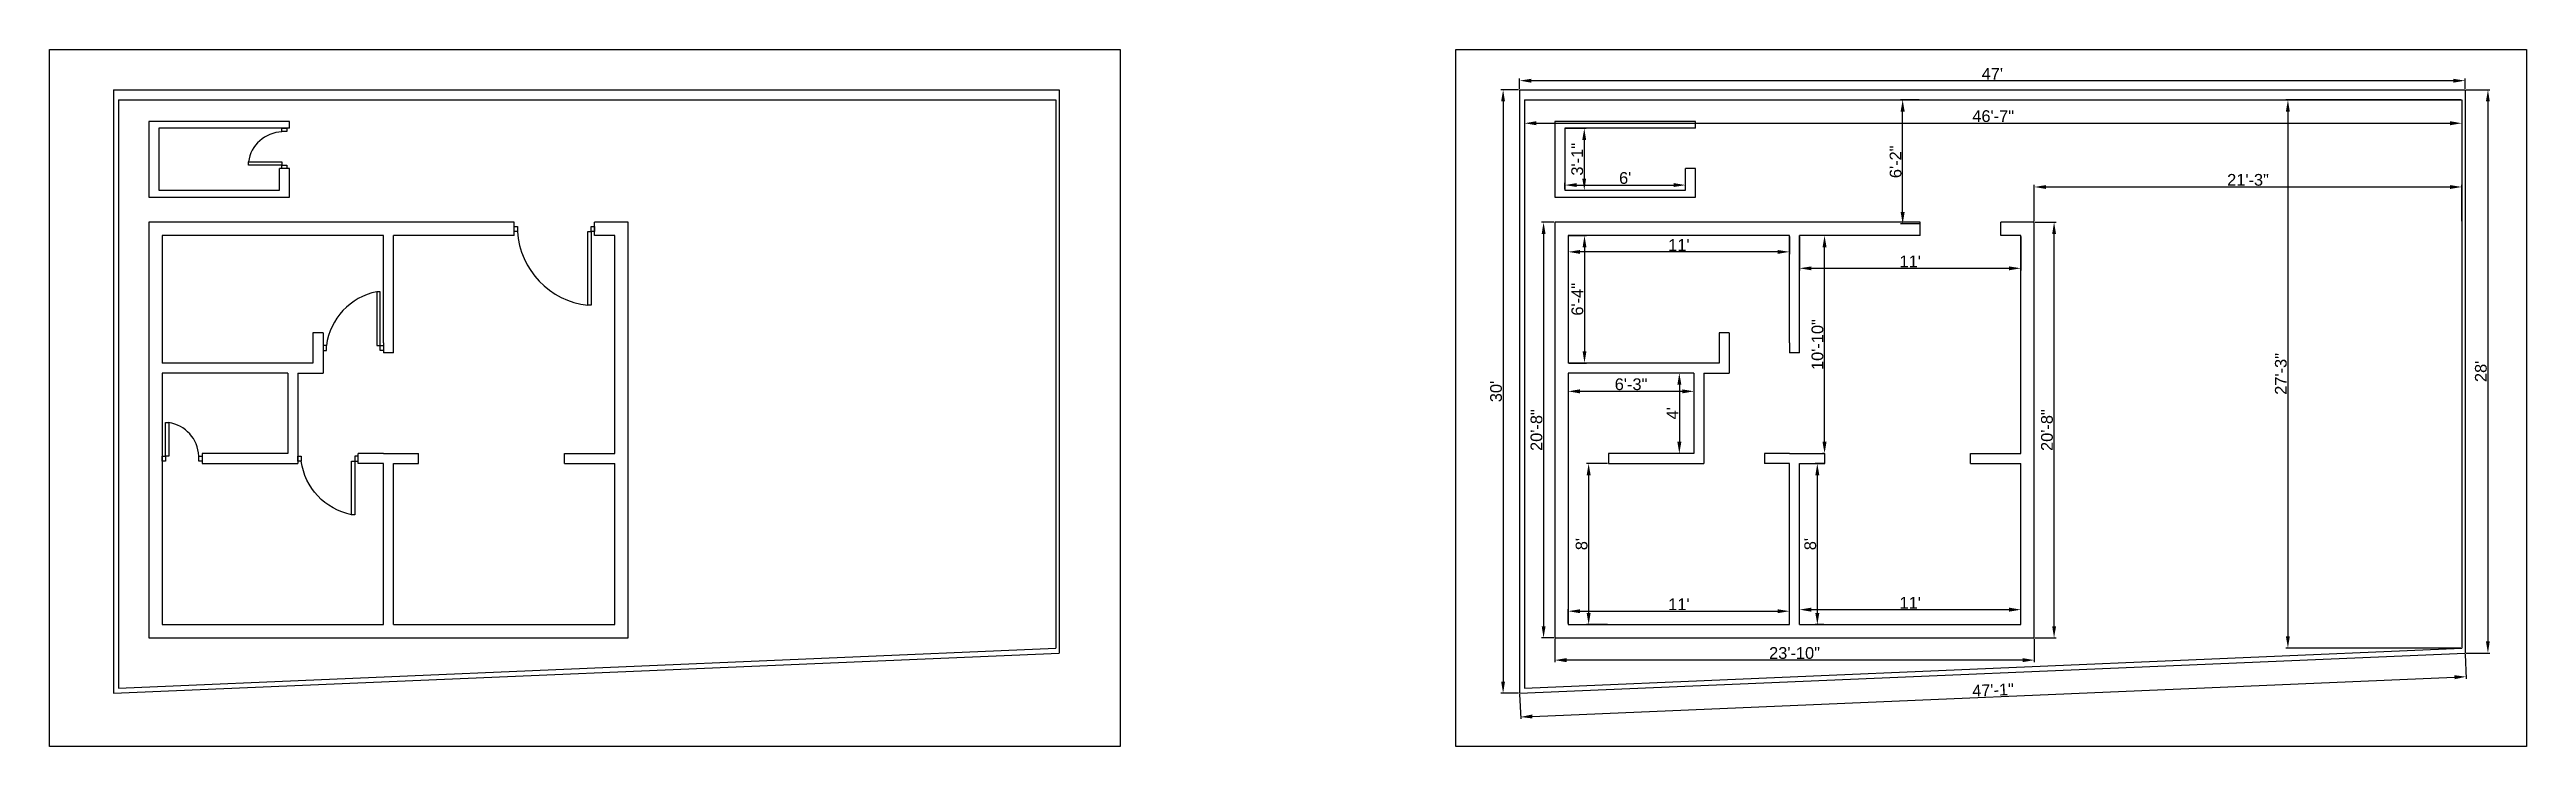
# Model space of a CAD drawing. Header units: inches. Extents: x 2859 to 4336, y 1942 to 2357.
import ezdxf

# ---------------------------------------------------------------- set-up
doc = ezdxf.new("R2010")
doc.units = ezdxf.units.IN
for name, color, linetype in [('dim', 200, 'Continuous'), ('door', 34, 'Continuous'), ('wall', 7, 'Continuous')]:
    doc.layers.add(name, color=color, linetype=linetype)
doc.styles.get("Standard").update_dxf_attribs({"font": 'arial.ttf'})
doc.dimstyles.new('ISO-25', dxfattribs={"dimtxt": 7, "dimasz": 7, "dimexe": 1.25, "dimexo": 0.625, "dimtad": 1, "dimdec": 0, "dimlunit": 4, "dimtxsty": 'Standard', "dimcen": 2.5, "dimadec": 0, "dimazin": 0, "dimtfac": 1, "dimtdec": 0, "dimtmove": 0, "dimatfit": 3, "dimfxl": 1, "dimfrac": 2, "dimarcsym": 0})

# ---------------------------------------------------------------- blocks, each defined once
blk = doc.blocks.new('bedroom door')
at = {"layer": 'door'}
for p, q in [((3055.8, 2213), (3053.8, 2213)), ((3053.8, 2213), (3053.8, 2181)), ((3055.8, 2181), (3055.8, 2213)), ((3053.8, 2181), (3055.8, 2181))]:
    blk.add_line(p, q, dxfattribs=at)
for points in [[(3023.8, 2181), (3021.8, 2181), (3021.8, 2178), (3023.8, 2178)], [(3055.8, 2181), (3057.8, 2181), (3057.8, 2178), (3055.8, 2178)]]:
    blk.add_lwpolyline(points, close=True, dxfattribs=at)
blk.add_arc((3061.2, 2176), 37.7, 101.278, 172.4172, dxfattribs=at)
blk = doc.blocks.new('inside bathroom door')
at = {"layer": 'door'}
for p, q in [((2927.8, 2109), (2927.8, 2129)), ((2927.8, 2129), (2929.8, 2129)), ((2929.8, 2129), (2929.8, 2109)), ((2929.8, 2109), (2927.8, 2109))]:
    blk.add_line(p, q, dxfattribs=at)
for points in [[(2925.8, 2109), (2927.8, 2109), (2927.8, 2106), (2925.8, 2106)], [(2947.8, 2109), (2949.8, 2109), (2949.8, 2106), (2947.8, 2106)]]:
    blk.add_lwpolyline(points, close=True, dxfattribs=at)
blk.add_arc((2926.7, 2108.2), 21, 2.2584, 81.716, dxfattribs=at)
blk = doc.blocks.new('main door')
at = {"layer": 'door'}
for p, q in [((3179.8, 2205), (3179.8, 2249)), ((3179.8, 2249), (3181.8, 2249)), ((3181.8, 2249), (3181.8, 2205)), ((3181.8, 2205), (3179.8, 2205))]:
    blk.add_line(p, q, dxfattribs=at)
for points in [[(3135.8, 2252), (3137.8, 2252), (3137.8, 2249), (3135.8, 2249)], [(3181.8, 2252), (3183.8, 2252), (3183.8, 2249), (3181.8, 2249)]]:
    blk.add_lwpolyline(points, close=True, dxfattribs=at)
blk.add_arc((3184.8, 2251.8), 47.1, 183.4505, 263.8851, dxfattribs=at)
blk = doc.blocks.new('*D5')
at = {"layer": 'Defpoints', "color": 0, "transparency": 16777216}
for p in [(3764.5, 2014.5), (3896.5, 2022.5), (3896.5, 2014.5)]:
    blk.add_point(p, dxfattribs=at)
at = {"layer": 'dim', "color": 0, "lineweight": -2, "transparency": 16777216}
for p, q in [((3764.5, 2015.1), (3764.5, 2023.7)), ((3771.5, 2022.5), (3889.5, 2022.5)), ((3896.5, 2015.1), (3896.5, 2023.7))]:
    blk.add_line(p, q, dxfattribs=at)
at = {"layer": 'dim', "color": 0, "transparency": 16777216}
for points in [[(3771.5, 2023.6), (3771.5, 2021.3), (3764.5, 2022.5)], [(3889.5, 2023.6), (3889.5, 2021.3), (3896.5, 2022.5)]]:
    blk.add_solid(points, dxfattribs=at)
at = {"layer": 'dim', "color": 0, "transparency": 16777216, "insert": (3830.5, 2026.6), "char_height": 7, "attachment_point": 5}
blk.add_mtext("11'", dxfattribs=at)
blk = doc.blocks.new('*D6')
at = {"layer": 'Defpoints', "color": 0, "transparency": 16777216}
for p in [(3764.5, 2164.5), (3839.5, 2164.5), (3764.5, 2153.6)]:
    blk.add_point(p, dxfattribs=at)
at = {"layer": 'dim', "color": 0, "lineweight": -2, "transparency": 16777216}
for p, q in [((3764.5, 2163.9), (3764.5, 2152.3)), ((3839.5, 2163.9), (3839.5, 2152.3)), ((3832.5, 2153.6), (3771.5, 2153.6))]:
    blk.add_line(p, q, dxfattribs=at)
at = {"layer": 'dim', "color": 0, "transparency": 16777216}
for points in [[(3771.5, 2154.8), (3771.5, 2152.4), (3764.5, 2153.6)], [(3832.5, 2154.8), (3832.5, 2152.4), (3839.5, 2153.6)]]:
    blk.add_solid(points, dxfattribs=at)
at = {"layer": 'dim', "color": 0, "transparency": 16777216, "insert": (3802, 2157.8), "char_height": 7, "attachment_point": 5}
blk.add_mtext('6\'-3"', dxfattribs=at)
blk = doc.blocks.new('*D7')
at = {"layer": 'Defpoints', "color": 0, "transparency": 16777216}
for p in [(3839.5, 2164.5), (3830.8, 2116.5), (3839.5, 2116.5)]:
    blk.add_point(p, dxfattribs=at)
at = {"layer": 'dim', "color": 0, "lineweight": -2, "transparency": 16777216}
for p, q in [((3838.9, 2164.5), (3829.6, 2164.5)), ((3830.8, 2157.5), (3830.8, 2123.5)), ((3838.9, 2116.5), (3829.6, 2116.5))]:
    blk.add_line(p, q, dxfattribs=at)
at = {"layer": 'dim', "color": 0, "transparency": 16777216}
for points in [[(3829.6, 2157.5), (3832, 2157.5), (3830.8, 2164.5)], [(3829.6, 2123.5), (3832, 2123.5), (3830.8, 2116.5)]]:
    blk.add_solid(points, dxfattribs=at)
at = {"layer": 'dim', "color": 0, "transparency": 16777216, "insert": (3826.7, 2140.5), "char_height": 7, "attachment_point": 5, "rotation": 90}
blk.add_mtext("4'", dxfattribs=at)
blk = doc.blocks.new('*D8')
at = {"layer": 'Defpoints', "color": 0, "transparency": 16777216}
for p in [(3764.5, 2246.5), (3896.5, 2246.5), (3764.5, 2236.8)]:
    blk.add_point(p, dxfattribs=at)
at = {"layer": 'dim', "color": 0, "lineweight": -2, "transparency": 16777216}
for p, q in [((3764.5, 2245.9), (3764.5, 2235.5)), ((3896.5, 2245.9), (3896.5, 2235.5)), ((3889.5, 2236.8), (3771.5, 2236.8))]:
    blk.add_line(p, q, dxfattribs=at)
at = {"layer": 'dim', "color": 0, "transparency": 16777216}
for points in [[(3771.5, 2237.9), (3771.5, 2235.6), (3764.5, 2236.8)], [(3889.5, 2237.9), (3889.5, 2235.6), (3896.5, 2236.8)]]:
    blk.add_solid(points, dxfattribs=at)
at = {"layer": 'dim', "color": 0, "transparency": 16777216, "insert": (3830.5, 2240.9), "char_height": 7, "attachment_point": 5}
blk.add_mtext("11'", dxfattribs=at)
blk = doc.blocks.new('*D9')
at = {"layer": 'Defpoints', "color": 0, "transparency": 16777216}
for p in [(3764.5, 2246.5), (3764.5, 2170.5), (3774.2, 2170.5)]:
    blk.add_point(p, dxfattribs=at)
at = {"layer": 'dim', "color": 0, "lineweight": -2, "transparency": 16777216}
for p, q in [((3765.1, 2246.5), (3775.5, 2246.5)), ((3774.2, 2239.5), (3774.2, 2177.5)), ((3765.1, 2170.5), (3775.5, 2170.5))]:
    blk.add_line(p, q, dxfattribs=at)
at = {"layer": 'dim', "color": 0, "transparency": 16777216}
for points in [[(3773.1, 2239.5), (3775.4, 2239.5), (3774.2, 2246.5)], [(3773.1, 2177.5), (3775.4, 2177.5), (3774.2, 2170.5)]]:
    blk.add_solid(points, dxfattribs=at)
at = {"layer": 'dim', "color": 0, "transparency": 16777216, "insert": (3770, 2208.5), "char_height": 7, "attachment_point": 5, "rotation": 90}
blk.add_mtext('6\'-4"', dxfattribs=at)
blk = doc.blocks.new('*D10')
at = {"layer": 'Defpoints', "color": 0, "transparency": 16777216}
for p in [(3834.5, 2276.6), (3762.5, 2273.5), (3834.5, 2273.5)]:
    blk.add_point(p, dxfattribs=at)
at = {"layer": 'dim', "color": 0, "lineweight": -2, "transparency": 16777216}
for p, q in [((3762.5, 2274.1), (3762.5, 2277.9)), ((3769.5, 2276.6), (3827.5, 2276.6)), ((3834.5, 2274.1), (3834.5, 2277.9))]:
    blk.add_line(p, q, dxfattribs=at)
at = {"layer": 'dim', "color": 0, "transparency": 16777216}
for points in [[(3769.5, 2277.8), (3769.5, 2275.5), (3762.5, 2276.6)], [(3827.5, 2277.8), (3827.5, 2275.5), (3834.5, 2276.6)]]:
    blk.add_solid(points, dxfattribs=at)
at = {"layer": 'dim', "color": 0, "transparency": 16777216, "insert": (3798.5, 2280.8), "char_height": 7, "attachment_point": 5}
blk.add_mtext("6'", dxfattribs=at)
blk = doc.blocks.new('*D11')
at = {"layer": 'Defpoints', "color": 0, "transparency": 16777216}
for p in [(3762.5, 2310.5), (3762.5, 2273.5), (3774.1, 2273.5)]:
    blk.add_point(p, dxfattribs=at)
at = {"layer": 'dim', "color": 0, "lineweight": -2, "transparency": 16777216}
for p, q in [((3763.1, 2310.5), (3775.3, 2310.5)), ((3774.1, 2303.5), (3774.1, 2280.5)), ((3763.1, 2273.5), (3775.3, 2273.5))]:
    blk.add_line(p, q, dxfattribs=at)
at = {"layer": 'dim', "color": 0, "transparency": 16777216}
for points in [[(3772.9, 2303.5), (3775.2, 2303.5), (3774.1, 2310.5)], [(3772.9, 2280.5), (3775.2, 2280.5), (3774.1, 2273.5)]]:
    blk.add_solid(points, dxfattribs=at)
at = {"layer": 'dim', "color": 0, "transparency": 16777216, "insert": (3769.9, 2292), "char_height": 7, "attachment_point": 5, "rotation": 90}
blk.add_mtext('3\'-1"', dxfattribs=at)
blk = doc.blocks.new('*D12')
at = {"layer": 'Defpoints', "color": 0, "transparency": 16777216}
for p in [(3917.4, 2246.5), (3917.5, 2246.5), (3917.5, 2116.5)]:
    blk.add_point(p, dxfattribs=at)
at = {"layer": 'dim', "color": 0, "lineweight": -2, "transparency": 16777216}
for p, q in [((3916.9, 2246.5), (3916.2, 2246.5)), ((3917.4, 2123.5), (3917.4, 2239.5)), ((3916.9, 2116.5), (3916.2, 2116.5))]:
    blk.add_line(p, q, dxfattribs=at)
at = {"layer": 'dim', "color": 0, "transparency": 16777216}
for points in [[(3916.2, 2239.5), (3918.6, 2239.5), (3917.4, 2246.5)], [(3916.2, 2123.5), (3918.6, 2123.5), (3917.4, 2116.5)]]:
    blk.add_solid(points, dxfattribs=at)
at = {"layer": 'dim', "color": 0, "transparency": 16777216, "insert": (3913.2, 2181.5), "char_height": 7, "attachment_point": 5, "rotation": 90}
blk.add_mtext('10\'-10"', dxfattribs=at)
blk = doc.blocks.new('*D13')
at = {"layer": 'Defpoints', "color": 0, "transparency": 16777216}
for p in [(3902.5, 2246.5), (4034.5, 2246.5), (4034.5, 2227)]:
    blk.add_point(p, dxfattribs=at)
at = {"layer": 'dim', "color": 0, "lineweight": -2, "transparency": 16777216}
for p, q in [((3902.5, 2245.9), (3902.5, 2225.7)), ((4034.5, 2245.9), (4034.5, 2225.7)), ((3909.5, 2227), (4027.5, 2227))]:
    blk.add_line(p, q, dxfattribs=at)
at = {"layer": 'dim', "color": 0, "transparency": 16777216}
for points in [[(3909.5, 2228.1), (3909.5, 2225.8), (3902.5, 2227)], [(4027.5, 2228.1), (4027.5, 2225.8), (4034.5, 2227)]]:
    blk.add_solid(points, dxfattribs=at)
at = {"layer": 'dim', "color": 0, "transparency": 16777216, "insert": (3968.5, 2231.1), "char_height": 7, "attachment_point": 5}
blk.add_mtext("11'", dxfattribs=at)
blk = doc.blocks.new('*D14')
at = {"layer": 'Defpoints', "color": 0, "transparency": 16777216}
for p in [(3917.5, 2110.5), (3913.1, 2014.5), (3917.5, 2014.5)]:
    blk.add_point(p, dxfattribs=at)
at = {"layer": 'dim', "color": 0, "lineweight": -2, "transparency": 16777216}
for p, q in [((3916.9, 2110.5), (3911.9, 2110.5)), ((3913.1, 2103.5), (3913.1, 2021.5)), ((3916.9, 2014.5), (3911.9, 2014.5))]:
    blk.add_line(p, q, dxfattribs=at)
at = {"layer": 'dim', "color": 0, "transparency": 16777216}
for points in [[(3911.9, 2103.5), (3914.3, 2103.5), (3913.1, 2110.5)], [(3911.9, 2021.5), (3914.3, 2021.5), (3913.1, 2014.5)]]:
    blk.add_solid(points, dxfattribs=at)
at = {"layer": 'dim', "color": 0, "transparency": 16777216, "insert": (3908.9, 2062.5), "char_height": 7, "attachment_point": 5, "rotation": 90}
blk.add_mtext("8'", dxfattribs=at)
blk = doc.blocks.new('*D15')
at = {"layer": 'Defpoints', "color": 0, "transparency": 16777216}
for p in [(3902.5, 2014.5), (4034.5, 2023.4), (4034.5, 2014.5)]:
    blk.add_point(p, dxfattribs=at)
at = {"layer": 'dim', "color": 0, "lineweight": -2, "transparency": 16777216}
for p, q in [((3902.5, 2015.1), (3902.5, 2024.6)), ((4034.5, 2015.1), (4034.5, 2024.6)), ((3909.5, 2023.4), (4027.5, 2023.4))]:
    blk.add_line(p, q, dxfattribs=at)
at = {"layer": 'dim', "color": 0, "transparency": 16777216}
for points in [[(3909.5, 2024.6), (3909.5, 2022.2), (3902.5, 2023.4)], [(4027.5, 2024.6), (4027.5, 2022.2), (4034.5, 2023.4)]]:
    blk.add_solid(points, dxfattribs=at)
at = {"layer": 'dim', "color": 0, "transparency": 16777216, "insert": (3968.5, 2027.5), "char_height": 7, "attachment_point": 5}
blk.add_mtext("11'", dxfattribs=at)
blk = doc.blocks.new('*D16')
at = {"layer": 'Defpoints', "color": 0, "transparency": 16777216}
for p in [(3756.5, 2254.5), (3749.8, 2006.5), (3756.5, 2006.5)]:
    blk.add_point(p, dxfattribs=at)
at = {"layer": 'dim', "color": 0, "lineweight": -2, "transparency": 16777216}
for p, q in [((3755.9, 2254.5), (3748.6, 2254.5)), ((3749.8, 2247.5), (3749.8, 2013.5)), ((3755.9, 2006.5), (3748.6, 2006.5))]:
    blk.add_line(p, q, dxfattribs=at)
at = {"layer": 'dim', "color": 0, "transparency": 16777216}
for points in [[(3748.7, 2247.5), (3751, 2247.5), (3749.8, 2254.5)], [(3748.7, 2013.5), (3751, 2013.5), (3749.8, 2006.5)]]:
    blk.add_solid(points, dxfattribs=at)
at = {"layer": 'dim', "color": 0, "transparency": 16777216, "insert": (3745.6, 2130.5), "char_height": 7, "attachment_point": 5, "rotation": 90}
blk.add_mtext('20\'-8"', dxfattribs=at)
blk = doc.blocks.new('*D17')
at = {"layer": 'Defpoints', "color": 0, "transparency": 16777216}
for p in [(3756.5, 2006.5), (4042.5, 2006.5), (3756.5, 1993.3)]:
    blk.add_point(p, dxfattribs=at)
at = {"layer": 'dim', "color": 0, "lineweight": -2, "transparency": 16777216}
for p, q in [((3756.5, 2005.9), (3756.5, 1992)), ((4042.5, 2005.9), (4042.5, 1992)), ((4035.5, 1993.3), (3763.5, 1993.3))]:
    blk.add_line(p, q, dxfattribs=at)
at = {"layer": 'dim', "color": 0, "transparency": 16777216}
for points in [[(3763.5, 1994.5), (3763.5, 1992.1), (3756.5, 1993.3)], [(4035.5, 1994.5), (4035.5, 1992.1), (4042.5, 1993.3)]]:
    blk.add_solid(points, dxfattribs=at)
at = {"layer": 'dim', "color": 0, "transparency": 16777216, "insert": (3899.5, 1997.5), "char_height": 7, "attachment_point": 5}
blk.add_mtext('23\'-10"', dxfattribs=at)
blk = doc.blocks.new('*D18')
at = {"layer": 'Defpoints', "color": 0, "transparency": 16777216}
for p in [(4042.5, 2254.5), (4054.3, 2254.5), (4042.5, 2006.5)]:
    blk.add_point(p, dxfattribs=at)
at = {"layer": 'dim', "color": 0, "lineweight": -2, "transparency": 16777216}
for p, q in [((4043.1, 2254.5), (4055.6, 2254.5)), ((4054.3, 2013.5), (4054.3, 2247.5)), ((4043.1, 2006.5), (4055.6, 2006.5))]:
    blk.add_line(p, q, dxfattribs=at)
at = {"layer": 'dim', "color": 0, "transparency": 16777216}
for points in [[(4053.2, 2247.5), (4055.5, 2247.5), (4054.3, 2254.5)], [(4053.2, 2013.5), (4055.5, 2013.5), (4054.3, 2006.5)]]:
    blk.add_solid(points, dxfattribs=at)
at = {"layer": 'dim', "color": 0, "transparency": 16777216, "insert": (4050.1, 2130.5), "char_height": 7, "attachment_point": 5, "rotation": 90}
blk.add_mtext('20\'-8"', dxfattribs=at)
blk = doc.blocks.new('*D19')
at = {"layer": 'Defpoints', "color": 0, "transparency": 16777216}
for p in [(3735.5, 2333.5), (3725.7, 1973.5), (3735.5, 1973.5)]:
    blk.add_point(p, dxfattribs=at)
at = {"layer": 'dim', "color": 0, "lineweight": -2, "transparency": 16777216}
for p, q in [((3734.9, 2333.5), (3724.4, 2333.5)), ((3725.7, 2326.5), (3725.7, 1980.5)), ((3734.9, 1973.5), (3724.4, 1973.5))]:
    blk.add_line(p, q, dxfattribs=at)
at = {"layer": 'dim', "color": 0, "transparency": 16777216}
for points in [[(3724.5, 2326.5), (3726.8, 2326.5), (3725.7, 2333.5)], [(3724.5, 1980.5), (3726.8, 1980.5), (3725.7, 1973.5)]]:
    blk.add_solid(points, dxfattribs=at)
at = {"layer": 'dim', "color": 0, "transparency": 16777216, "insert": (3721.5, 2153.5), "char_height": 7, "attachment_point": 5, "rotation": 90}
blk.add_mtext("30'", dxfattribs=at)
blk = doc.blocks.new('*D20')
at = {"layer": 'Defpoints', "color": 0, "transparency": 16777216}
for p in [(4299.5, 2338.9), (3735.5, 2333.5), (4299.5, 2333.5)]:
    blk.add_point(p, dxfattribs=at)
at = {"layer": 'dim', "color": 0, "lineweight": -2, "transparency": 16777216}
for p, q in [((3735.5, 2334.1), (3735.5, 2340.1)), ((3742.5, 2338.9), (4292.5, 2338.9)), ((4299.5, 2334.1), (4299.5, 2340.1))]:
    blk.add_line(p, q, dxfattribs=at)
at = {"layer": 'dim', "color": 0, "transparency": 16777216}
for points in [[(3742.5, 2340), (3742.5, 2337.7), (3735.5, 2338.9)], [(4292.5, 2340), (4292.5, 2337.7), (4299.5, 2338.9)]]:
    blk.add_solid(points, dxfattribs=at)
at = {"layer": 'dim', "color": 0, "transparency": 16777216, "insert": (4017.5, 2343), "char_height": 7, "attachment_point": 5}
blk.add_mtext("47'", dxfattribs=at)
blk = doc.blocks.new('*D21')
at = {"layer": 'Defpoints', "color": 0, "transparency": 16777216}
for p in [(4299.5, 2333.5), (4299.5, 1997.5), (4313.1, 1997.5)]:
    blk.add_point(p, dxfattribs=at)
at = {"layer": 'dim', "color": 0, "lineweight": -2, "transparency": 16777216}
for p, q in [((4300.1, 2333.5), (4314.3, 2333.5)), ((4313.1, 2326.5), (4313.1, 2004.5)), ((4300.1, 1997.5), (4314.3, 1997.5))]:
    blk.add_line(p, q, dxfattribs=at)
at = {"layer": 'dim', "color": 0, "transparency": 16777216}
for points in [[(4311.9, 2326.5), (4314.2, 2326.5), (4313.1, 2333.5)], [(4311.9, 2004.5), (4314.2, 2004.5), (4313.1, 1997.5)]]:
    blk.add_solid(points, dxfattribs=at)
at = {"layer": 'dim', "color": 0, "transparency": 16777216, "insert": (4308.9, 2165.5), "char_height": 7, "attachment_point": 5, "rotation": 90}
blk.add_mtext("28'", dxfattribs=at)
blk = doc.blocks.new('*D22')
at = {"layer": 'Defpoints', "color": 0, "transparency": 16777216}
for p in [(4299.5, 1997.5), (4300.1, 1983.4), (3735.5, 1973.5)]:
    blk.add_point(p, dxfattribs=at)
at = {"layer": 'dim', "color": 0, "lineweight": -2, "transparency": 16777216}
for p, q in [((4299.5, 1996.9), (4300.2, 1982.2)), ((3743.1, 1959.7), (4293.1, 1983.1)), ((3735.5, 1972.9), (3736.2, 1958.2))]:
    blk.add_line(p, q, dxfattribs=at)
at = {"layer": 'dim', "color": 0, "transparency": 16777216}
for points in [[(4293.1, 1984.3), (4293.2, 1981.9), (4300.1, 1983.4)], [(3743.1, 1960.9), (3743.2, 1958.5), (3736.1, 1959.4)]]:
    blk.add_solid(points, dxfattribs=at)
at = {"layer": 'dim', "color": 0, "transparency": 16777216, "insert": (4017.9, 1975.5), "char_height": 7, "attachment_point": 5, "rotation": 2.4366}
blk.add_mtext('47\'-1"', dxfattribs=at)
blk = doc.blocks.new('*D23')
at = {"layer": 'Defpoints', "color": 0, "transparency": 16777216}
for p in [(3788.5, 2110.5), (3776.7, 2014.5), (3788.5, 2014.5)]:
    blk.add_point(p, dxfattribs=at)
at = {"layer": 'dim', "color": 0, "lineweight": -2, "transparency": 16777216}
for p, q in [((3787.9, 2110.5), (3775.4, 2110.5)), ((3776.7, 2103.5), (3776.7, 2021.5)), ((3787.9, 2014.5), (3775.4, 2014.5))]:
    blk.add_line(p, q, dxfattribs=at)
at = {"layer": 'dim', "color": 0, "transparency": 16777216}
for points in [[(3775.5, 2103.5), (3777.9, 2103.5), (3776.7, 2110.5)], [(3775.5, 2021.5), (3777.9, 2021.5), (3776.7, 2014.5)]]:
    blk.add_solid(points, dxfattribs=at)
at = {"layer": 'dim', "color": 0, "transparency": 16777216, "insert": (3772.5, 2062.5), "char_height": 7, "attachment_point": 5, "rotation": 90}
blk.add_mtext("8'", dxfattribs=at)
blk = doc.blocks.new('*D24')
at = {"layer": 'Defpoints', "color": 0, "transparency": 16777216}
for p in [(3964, 2327.5), (3974.5, 2327.5), (3974.5, 2253.5)]:
    blk.add_point(p, dxfattribs=at)
at = {"layer": 'dim', "color": 0, "lineweight": -2, "transparency": 16777216}
for p, q in [((3973.9, 2327.5), (3962.8, 2327.5)), ((3964, 2260.5), (3964, 2320.5)), ((3973.9, 2253.5), (3962.8, 2253.5))]:
    blk.add_line(p, q, dxfattribs=at)
at = {"layer": 'dim', "color": 0, "transparency": 16777216}
for points in [[(3962.8, 2320.5), (3965.2, 2320.5), (3964, 2327.5)], [(3962.8, 2260.5), (3965.2, 2260.5), (3964, 2253.5)]]:
    blk.add_solid(points, dxfattribs=at)
at = {"layer": 'dim', "color": 0, "transparency": 16777216, "insert": (3959.8, 2290.5), "char_height": 7, "attachment_point": 5, "rotation": 90}
blk.add_mtext('6\'-2"', dxfattribs=at)
blk = doc.blocks.new('*D25')
at = {"layer": 'Defpoints', "color": 0, "transparency": 16777216}
for p in [(3738.5, 2327.5), (4297.5, 2327.5), (4297.5, 2313.5)]:
    blk.add_point(p, dxfattribs=at)
at = {"layer": 'dim', "color": 0, "lineweight": -2, "transparency": 16777216}
for p, q in [((3738.5, 2326.9), (3738.5, 2312.3)), ((4297.5, 2326.9), (4297.5, 2312.3)), ((3745.5, 2313.5), (4290.5, 2313.5))]:
    blk.add_line(p, q, dxfattribs=at)
at = {"layer": 'dim', "color": 0, "transparency": 16777216}
for points in [[(3745.5, 2314.7), (3745.5, 2312.3), (3738.5, 2313.5)], [(4290.5, 2314.7), (4290.5, 2312.3), (4297.5, 2313.5)]]:
    blk.add_solid(points, dxfattribs=at)
at = {"layer": 'dim', "color": 0, "transparency": 16777216, "insert": (4018, 2317.7), "char_height": 7, "attachment_point": 5}
blk.add_mtext('46\'-7"', dxfattribs=at)
blk = doc.blocks.new('*D26')
at = {"layer": 'Defpoints', "color": 0, "transparency": 16777216}
for p in [(4297.5, 2327.5), (4193.8, 2000.4), (4297.5, 2000.4)]:
    blk.add_point(p, dxfattribs=at)
at = {"layer": 'dim', "color": 0, "lineweight": -2, "transparency": 16777216}
for p, q in [((4296.9, 2327.5), (4192.5, 2327.5)), ((4193.8, 2320.5), (4193.8, 2007.4)), ((4296.9, 2000.4), (4192.5, 2000.4))]:
    blk.add_line(p, q, dxfattribs=at)
at = {"layer": 'dim', "color": 0, "transparency": 16777216}
for points in [[(4192.6, 2320.5), (4194.9, 2320.5), (4193.8, 2327.5)], [(4192.6, 2007.4), (4194.9, 2007.4), (4193.8, 2000.4)]]:
    blk.add_solid(points, dxfattribs=at)
at = {"layer": 'dim', "color": 0, "transparency": 16777216, "insert": (4189.6, 2164), "char_height": 7, "attachment_point": 5, "rotation": 90}
blk.add_mtext('27\'-3"', dxfattribs=at)
blk = doc.blocks.new('*D27')
at = {"layer": 'Defpoints', "color": 0, "transparency": 16777216}
for p in [(4297.5, 2275.5), (4042.5, 2254.5), (4297.5, 2254.5)]:
    blk.add_point(p, dxfattribs=at)
at = {"layer": 'dim', "color": 0, "lineweight": -2, "transparency": 16777216}
for p, q in [((4042.5, 2255.1), (4042.5, 2276.7)), ((4049.5, 2275.5), (4290.5, 2275.5)), ((4297.5, 2255.1), (4297.5, 2276.7))]:
    blk.add_line(p, q, dxfattribs=at)
at = {"layer": 'dim', "color": 0, "transparency": 16777216}
for points in [[(4049.5, 2276.6), (4049.5, 2274.3), (4042.5, 2275.5)], [(4290.5, 2276.6), (4290.5, 2274.3), (4297.5, 2275.5)]]:
    blk.add_solid(points, dxfattribs=at)
at = {"layer": 'dim', "color": 0, "transparency": 16777216, "insert": (4170, 2279.7), "char_height": 7, "attachment_point": 5}
blk.add_mtext('21\'-3"', dxfattribs=at)

msp = doc.modelspace()

# ---------------------------------------------------------------- linework, layer by layer
at = {"layer": 'wall'}
for p, q in [((2896.8, 2333.5), (2896.8, 1973.5)), ((2896.8, 2333.5), (3460.8, 2333.5)), ((2899.8, 2327.5), (3455.8, 2327.5)), ((2899.8, 2327.5), (2899.8, 1976.6)), ((3455.8, 2327.5), (3458.8, 2327.5)), ((3458.8, 2327.5), (3458.8, 2000.4)), ((3460.8, 2333.5), (3460.8, 1997.5)), ((3735.5, 2333.5), (3735.5, 1973.5)), ((3735.5, 2333.5), (4299.5, 2333.5)), ((3738.5, 2327.5), (4294.5, 2327.5)), ((3738.5, 2327.5), (3738.5, 1976.6)), ((4294.5, 2327.5), (4297.5, 2327.5)), ((4297.5, 2327.5), (4297.5, 2000.4)), ((4299.5, 2333.5), (4299.5, 1997.5)), ((3001.8, 2314.5), (2917.8, 2314.5)), ((2917.8, 2314.5), (2917.8, 2269.5)), ((2923.8, 2310.5), (2923.8, 2273.5)), ((3001.8, 2310.5), (2923.8, 2310.5)), ((3001.8, 2310.5), (3001.8, 2314.5)), ((3756.5, 2314.5), (3756.5, 2269.5)), ((3840.5, 2314.5), (3756.5, 2314.5)), ((3762.5, 2310.5), (3762.5, 2273.5)), ((3840.5, 2310.5), (3762.5, 2310.5)), ((3840.5, 2310.5), (3840.5, 2314.5)), ((2995.8, 2273.5), (2995.8, 2286.5)), ((3001.8, 2286.5), (2995.8, 2286.5)), ((3001.8, 2269.5), (3001.8, 2286.5)), ((3834.5, 2273.5), (3834.5, 2286.5)), ((3840.5, 2286.5), (3834.5, 2286.5)), ((3840.5, 2269.5), (3840.5, 2286.5)), ((2917.8, 2269.5), (3001.8, 2269.5)), ((2923.8, 2273.5), (2995.8, 2273.5)), ((3756.5, 2269.5), (3840.5, 2269.5)), ((3762.5, 2273.5), (3834.5, 2273.5)), ((2917.8, 2254.5), (2917.8, 2006.5)), ((3135.8, 2254.5), (2917.8, 2254.5)), ((2925.8, 2246.5), (2925.8, 2170.5)), ((3057.8, 2246.5), (2925.8, 2246.5)), ((3057.8, 2182.5), (3057.8, 2246.5)), ((3135.8, 2246.5), (3063.8, 2246.5)), ((3063.8, 2176.5), (3063.8, 2246.5)), ((3135.8, 2246.5), (3135.8, 2254.5)), ((3203.8, 2254.5), (3183.8, 2254.5)), ((3183.8, 2246.5), (3183.8, 2254.5)), ((3195.8, 2246.5), (3183.8, 2246.5)), ((3195.8, 2116.5), (3195.8, 2246.5)), ((3203.8, 2006.5), (3203.8, 2254.5)), ((3756.5, 2254.5), (3756.5, 2006.5)), ((3974.5, 2254.5), (3756.5, 2254.5)), ((3764.5, 2246.5), (3764.5, 2170.5)), ((3896.5, 2246.5), (3764.5, 2246.5)), ((3896.5, 2182.5), (3896.5, 2246.5)), ((3902.5, 2176.5), (3902.5, 2246.5)), ((3974.5, 2246.5), (3902.5, 2246.5)), ((3974.5, 2246.5), (3974.5, 2254.5)), ((4022.5, 2246.5), (4022.5, 2254.5)), ((4042.5, 2254.5), (4022.5, 2254.5)), ((4034.5, 2246.5), (4022.5, 2246.5)), ((4034.5, 2116.5), (4034.5, 2246.5)), ((4042.5, 2006.5), (4042.5, 2254.5)), ((3015.8, 2188.5), (3015.8, 2170.5)), ((3021.8, 2188.5), (3015.8, 2188.5)), ((3021.8, 2188.5), (3021.8, 2164.5)), ((3854.5, 2188.5), (3854.5, 2170.5)), ((3860.5, 2188.5), (3854.5, 2188.5)), ((3860.5, 2188.5), (3860.5, 2164.5)), ((3057.8, 2182.5), (3057.8, 2176.5)), ((3063.8, 2176.5), (3057.8, 2176.5)), ((3896.5, 2182.5), (3896.5, 2176.5)), ((3902.5, 2176.5), (3896.5, 2176.5)), ((3015.8, 2170.5), (2925.8, 2170.5)), ((3000.8, 2164.5), (2925.8, 2164.5)), ((2925.8, 2164.5), (2925.8, 2014.5)), ((3000.8, 2164.5), (3000.8, 2116.5)), ((3006.8, 2164.5), (3021.8, 2164.5)), ((3006.8, 2164.5), (3006.8, 2110.5)), ((3854.5, 2170.5), (3764.5, 2170.5)), ((3764.5, 2164.5), (3764.5, 2014.5)), ((3839.5, 2164.5), (3764.5, 2164.5)), ((3839.5, 2164.5), (3839.5, 2116.5)), ((3845.5, 2164.5), (3845.5, 2110.5)), ((3845.5, 2164.5), (3860.5, 2164.5)), ((3000.8, 2116.5), (2949.8, 2116.5)), ((2949.8, 2116.5), (2949.8, 2110.5)), ((3057.8, 2116.5), (3042.8, 2116.5)), ((3042.8, 2110.5), (3042.8, 2116.5)), ((3057.8, 2116.5), (3078.8, 2116.5)), ((3078.8, 2110.5), (3078.8, 2116.5)), ((3165.8, 2110.5), (3165.8, 2116.5)), ((3165.8, 2116.5), (3195.8, 2116.5)), ((3788.5, 2116.5), (3788.5, 2110.5)), ((3839.5, 2116.5), (3788.5, 2116.5)), ((3896.5, 2116.5), (3881.5, 2116.5)), ((3881.5, 2116.5), (3881.5, 2110.5)), ((3896.5, 2116.5), (3917.5, 2116.5)), ((3917.5, 2110.5), (3917.5, 2116.5)), ((4004.5, 2116.5), (4034.5, 2116.5)), ((4004.5, 2110.5), (4004.5, 2116.5)), ((2949.8, 2110.5), (3006.8, 2110.5)), ((3057.8, 2110.5), (3042.8, 2110.5)), ((3057.8, 2014.5), (3057.8, 2110.5)), ((3063.8, 2014.5), (3063.8, 2110.5)), ((3063.8, 2110.5), (3078.8, 2110.5)), ((3165.8, 2110.5), (3195.8, 2110.5)), ((3195.8, 2014.5), (3195.8, 2110.5)), ((3788.5, 2110.5), (3845.5, 2110.5)), ((3896.5, 2110.5), (3881.5, 2110.5)), ((3896.5, 2014.5), (3896.5, 2110.5)), ((3902.5, 2014.5), (3902.5, 2110.5)), ((3902.5, 2110.5), (3917.5, 2110.5)), ((4004.5, 2110.5), (4034.5, 2110.5)), ((4034.5, 2014.5), (4034.5, 2110.5)), ((2925.8, 2014.5), (3057.8, 2014.5)), ((3063.8, 2014.5), (3195.8, 2014.5)), ((3764.5, 2014.5), (3896.5, 2014.5)), ((3902.5, 2014.5), (4034.5, 2014.5)), ((2896.8, 1973.5), (3460.8, 1997.5)), ((2899.8, 1976.6), (3458.8, 2000.4)), ((2917.8, 2006.5), (3203.8, 2006.5)), ((3735.5, 1973.5), (4299.5, 1997.5)), ((3738.5, 1976.6), (4297.5, 2000.4)), ((3756.5, 2006.5), (4042.5, 2006.5))]:
    msp.add_line(p, q, dxfattribs=at)
for points in [[(2858.7, 2357.5), (3497.3, 2357.5), (3497.3, 1941.8), (2858.7, 1941.8)], [(3697.4, 2357.5), (4336.1, 2357.5), (4336.1, 1941.8), (3697.4, 1941.8)]]:
    msp.add_lwpolyline(points, close=True, dxfattribs=at)

# ---------------------------------------------------------------- block references
at = {"layer": 'door', "rotation": 90}
msp.add_blockref('inside bathroom door', (5106.3, -639.3), dxfattribs=at)
at = {"layer": 'door'}
for name, p in [('main door', (0, 0)), ('inside bathroom door', (0, 6))]:
    msp.add_blockref(name, p, dxfattribs=at)
at = {"layer": 'wall'}
msp.add_blockref('bedroom door', (0, 0), dxfattribs=at)
at = {"layer": 'wall', "xscale": -1, "rotation": 180}
msp.add_blockref('bedroom door', (-15, 4293), dxfattribs=at)

# ---------------------------------------------------------------- dimensions: what is measured, and where the dimension line sits
at = {"layer": 'dim'}
for base, p1, p2, picture, middle in [((4299.5, 2338.9), (3735.5, 2333.5), (4299.5, 2333.5), '*D20', (4017.5, 2343)), ((4297.5, 2313.5), (3738.5, 2327.5), (4297.5, 2327.5), '*D25', (4018, 2317.7)), ((3834.5, 2276.6), (3762.5, 2273.5), (3834.5, 2273.5), '*D10', (3798.5, 2280.8)), ((4297.5, 2275.5), (4042.5, 2254.5), (4297.5, 2254.5), '*D27', (4170, 2279.7)), ((3764.5, 2236.8), (3896.5, 2246.5), (3764.5, 2246.5), '*D8', (3830.5, 2240.9)), ((4034.5, 2227), (3902.5, 2246.5), (4034.5, 2246.5), '*D13', (3968.5, 2231.1)), ((3764.5, 2153.6), (3839.5, 2164.5), (3764.5, 2164.5), '*D6', (3802, 2157.8)), ((3896.5, 2022.5), (3764.5, 2014.5), (3896.5, 2014.5), '*D5', (3830.5, 2026.6)), ((4034.5, 2023.4), (3902.5, 2014.5), (4034.5, 2014.5), '*D15', (3968.5, 2027.5)), ((3756.5, 1993.3), (4042.5, 2006.5), (3756.5, 2006.5), '*D17', (3899.5, 1997.5))]:
    dim = msp.add_linear_dim(base=base, p1=p1, p2=p2, dimstyle='ISO-25', dxfattribs=at)
    dim.commit()
    dim.dimension.update_dxf_attribs({"geometry": picture, "text_midpoint": middle})
for base, p1, p2, picture, middle in [((3725.7, 1973.5), (3735.5, 2333.5), (3735.5, 1973.5), '*D19', (3721.5, 2153.5)), ((3964, 2327.5), (3974.5, 2253.5), (3974.5, 2327.5), '*D24', (3959.8, 2290.5)), ((4193.8, 2000.4), (4297.5, 2327.5), (4297.5, 2000.4), '*D26', (4189.6, 2164)), ((4313.1, 1997.5), (4299.5, 2333.5), (4299.5, 1997.5), '*D21', (4308.9, 2165.5)), ((3774.1, 2273.5), (3762.5, 2310.5), (3762.5, 2273.5), '*D11', (3769.9, 2292)), ((3749.8, 2006.5), (3756.5, 2254.5), (3756.5, 2006.5), '*D16', (3745.6, 2130.5)), ((3774.2, 2170.5), (3764.5, 2246.5), (3764.5, 2170.5), '*D9', (3770, 2208.5)), ((3917.4, 2246.5), (3917.5, 2116.5), (3917.5, 2246.5), '*D12', (3913.2, 2181.5)), ((4054.3, 2254.5), (4042.5, 2006.5), (4042.5, 2254.5), '*D18', (4050.1, 2130.5)), ((3830.8, 2116.5), (3839.5, 2164.5), (3839.5, 2116.5), '*D7', (3826.7, 2140.5)), ((3776.7, 2014.5), (3788.5, 2110.5), (3788.5, 2014.5), '*D23', (3772.5, 2062.5)), ((3913.1, 2014.5), (3917.5, 2110.5), (3917.5, 2014.5), '*D14', (3908.9, 2062.5))]:
    dim = msp.add_linear_dim(base=base, p1=p1, p2=p2, angle=90, dimstyle='ISO-25', dxfattribs=at)
    dim.commit()
    dim.dimension.update_dxf_attribs({"geometry": picture, "text_midpoint": middle})
dim = msp.add_aligned_dim(p1=(3735.5, 1973.5), p2=(4299.5, 1997.5), distance=-14.1, dimstyle='ISO-25', dxfattribs=at)
dim.commit()
dim.dimension.update_dxf_attribs({"geometry": '*D22', "text_midpoint": (4017.9, 1975.5)})

doc.saveas('drawing.dxf')
